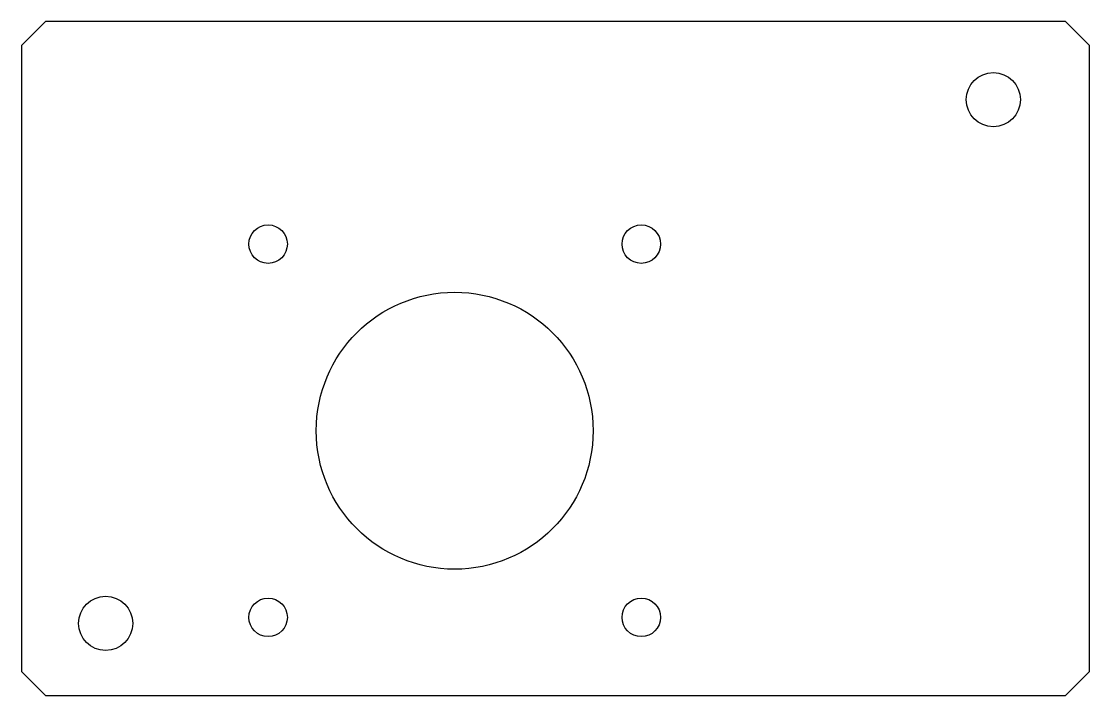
# Model space of a CAD drawing. Header units: millimetres. Extents: x 0 to 88.8, y 0 to 56.
import ezdxf

# ---------------------------------------------------------------- set-up
doc = ezdxf.new("R2010")
doc.units = ezdxf.units.MM

msp = doc.modelspace()

# ---------------------------------------------------------------- linework, layer by layer
msp.add_lwpolyline([(0, 2), (2, 0), (86.75, 0), (88.75, 2), (88.75, 54), (86.75, 56), (2, 56), (0, 54)], close=True)
for centre, radius in [((80.75, 49.5), 2.25), ((20.5, 37.5), 1.6), ((51.5, 37.5), 1.6), ((36, 22), 11.5), ((7, 6), 2.25), ((20.5, 6.5), 1.6), ((51.5, 6.5), 1.6)]:
    msp.add_circle(centre, radius)

doc.saveas('drawing.dxf')
